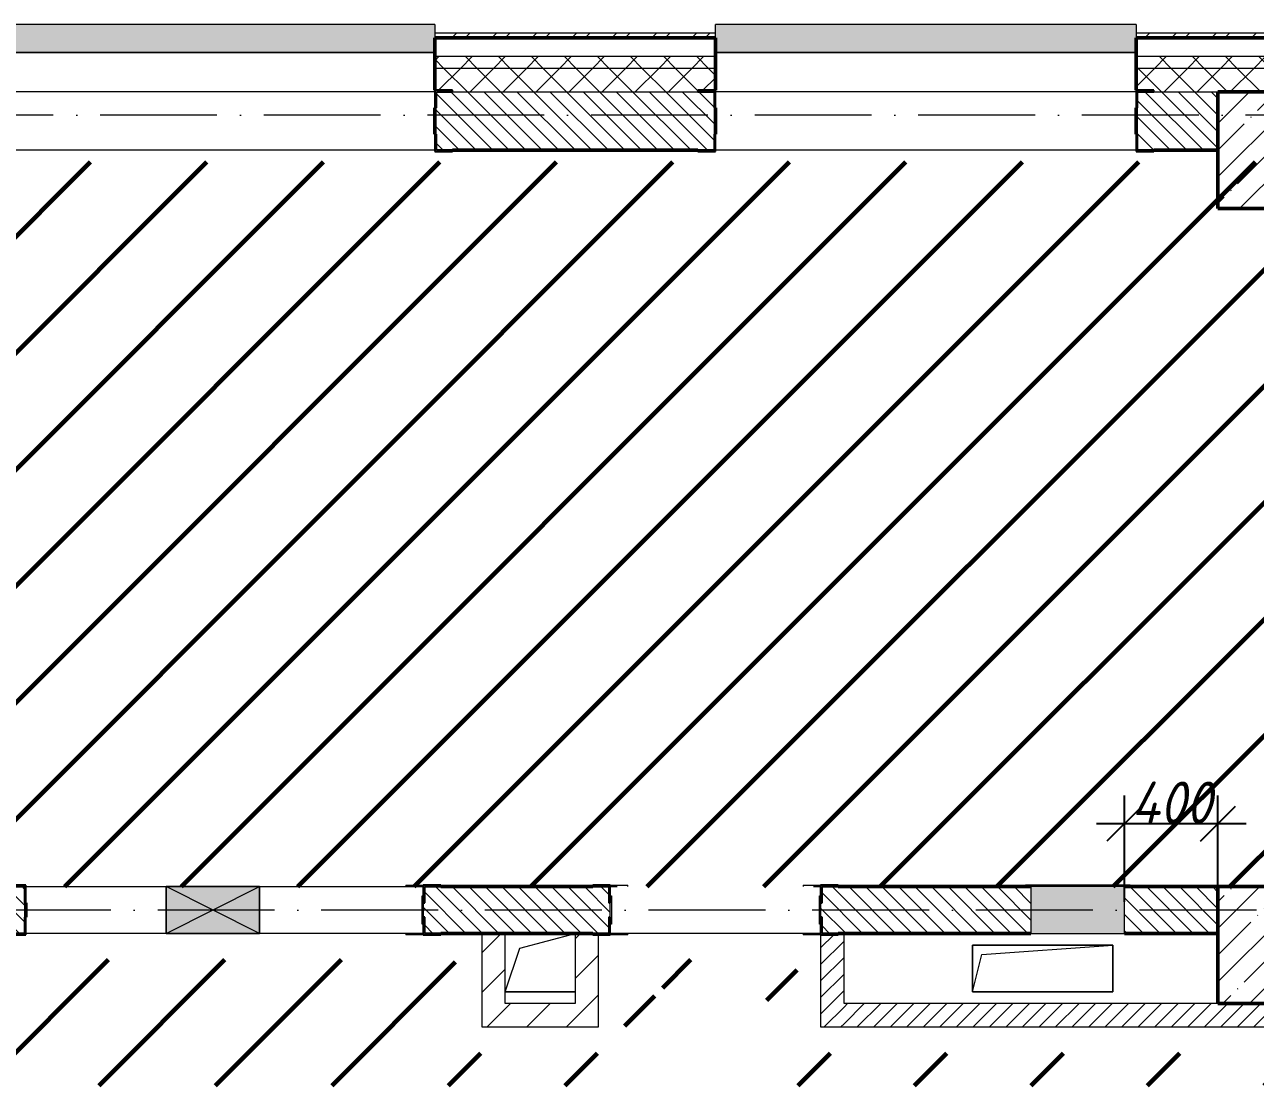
# Model space of a CAD drawing. Header units: millimetres. Extents: x -606178 to 312196, y -19338 to 632709.
# Drawn here: x -210657 to -205391, y 457025 to 461562 of the extents above; entities that cross this region are included whole.
import ezdxf

# ---------------------------------------------------------------- set-up
doc = ezdxf.new("R2010")
doc.units = ezdxf.units.MM
doc.linetypes.add('50_200_ШТРИХ_1Т_ш5_п1_п1_', pattern=[700, 500, -100, 0, -100])
for name, color, linetype, lineweight in [('6.4.1) Окр пт с инж. ПТ2.16', 3, 'Continuous', 60), ('A-____-____-DIMS', 7, 'Continuous', 9), ('A-DETL-GENF-OTLN', 7, 'Continuous', 9), ('A-FLOR-____-OTLN', 7, 'Continuous', 9), ('A-GENM-____-MCUT', 7, 'Continuous', 25), ('A-GENM-____-OTLN', 7, 'Continuous', 9), ('A-GENM-____-OTLN-1', 7, 'Continuous', 25), ('A-GLAZ-____-OTLN', 7, 'Continuous', 9), ('A-WALL-____-MCUT-2', 7, 'Continuous', 50), ('A-WALL-____-MCUT-3', 7, 'Continuous', 9), ('A-WALL-____-OTLN', 7, 'Continuous', 9), ('A-WALL-____-PATT-1', 7, 'Continuous', 9), ('A-WALL-FNSH-MCUT-1', 7, 'Continuous', 9), ('I-WALL-____-OTLN', 7, 'Continuous', 9), ('S-COLS-____-MCUT', 7, 'Continuous', 50), ('S-COLS-____-OTLN', 7, 'Continuous', 9), ('S-GRID-____-OTLN-1', 7, '50_200_ШТРИХ_1Т_ш5_п1_п1_', 9)]:
    doc.layers.add(name, color=color, linetype=linetype, lineweight=lineweight)
doc.layers.add('A-GLAZ-____-OTLN-1', color=7, linetype='Continuous', lineweight=9, true_color=0xc0c0c0)
doc.styles.add('ISOCPEUR_I_10', font='isocpeui.ttf', dxfattribs={"width": 0.9, "height": 180})
doc.dimstyles.new('ISO-1_8_0_9К_СРЕДНИЙ_Кладочные_3', dxfattribs={"dimscale": 304.8, "dimtxt": 179.276612, "dimasz": 0.492126, "dimexe": 0.393701, "dimexo": 0, "dimgap": 0, "dimtad": 1, "dimdec": 3, "dimrnd": 0.001, "dimdsep": 46, "dimtxsty": 'ISOCPEUR_I_10', "dimblk1": 'OBLIQUE', "dimblk2": 'OBLIQUE', "dimsah": 1, "dimcen": 0.09, "dimdle": 0.393701, "dimazin": 0, "dimtfac": 1, "dimtdec": 4, "dimtix": 1, "dimtmove": 0, "dimatfit": 3, "dimfxl": 1, "dimtvp": 1, "dimtolj": 1, "dimtzin": 0, "dimarcsym": 2})
pattern_1 = [(45, (-264901.3, 451794.26), (-70.71068, 70.71068), []), (135, (-264901.3, 451794.26), (-70.71068, -70.71068), [])]
pattern_2 = [(45, (-264901.3, 451794.26), (-35.35534, 35.35534), [])]
pattern_3 = [(135, (-264901.3, 451794.26), (-35.35534, -35.35534), [])]
pattern_4 = [(45, (-264901.3, 451794.26), (-84.85281, 84.85281), [])]

# ---------------------------------------------------------------- blocks, each defined once
blk = doc.blocks.new('BSC_Колонна _Прямоугольная - 500х500-V54-АР1_План отверстий 2 этажа в осях 1-64_А-ГГ')
at = {"layer": 'S-COLS-____-OTLN'}
h = blk.add_hatch(dxfattribs=at)
h.set_pattern_fill('FP_83', color=256, style=0, pattern_type=2)
h.set_pattern_definition([(45, (-59600, -5831.04), (-114.04925, 114.04925), []), (45, (-59485.95, -5831.04), (-114.04925, 114.04925), [201.613, -40.323, 3.353, -36.97])])
h.paths.add_polyline_path([(-250, -250), (250, -250), (250, 250), (-250, 250)], flags=0)
at = {"layer": 'S-COLS-____-MCUT'}
for p, q in [((250, 250), (-250, 250)), ((-250, 250), (-250, -250)), ((250, -250), (250, 250)), ((-250, -250), (250, -250))]:
    blk.add_line(p, q, dxfattribs=at)
blk = doc.blocks.new('BSC_Колонна _Прямоугольная - 500х500-V116-АР1_План отверстий 2 этажа в осях 1-64_А-ГГ')
at = {"layer": 'S-COLS-____-OTLN'}
h = blk.add_hatch(dxfattribs=at)
h.set_pattern_fill('FP_145', color=256, style=0, pattern_type=2)
h.set_pattern_definition([(45, (-59600, -9231.04), (-114.04925, 114.04925), []), (45, (-59485.95, -9231.04), (-114.04925, 114.04925), [201.613, -40.323, 3.353, -36.97])])
h.paths.add_polyline_path([(-250, -250), (250, -250), (250, 250), (-250, 250), (-250, 104.8)], flags=0)
at = {"layer": 'S-COLS-____-MCUT'}
for p, q in [((250, 250), (-250, 250)), ((-250, 250), (-250, -250)), ((250, -250), (250, 250)), ((-250, -250), (250, -250))]:
    blk.add_line(p, q, dxfattribs=at)
blk = doc.blocks.new('Фахверк_СКБ_Уголок - 250_2700-27497298-АР1_План отверстий 2 этажа в осях 1-64_А-ГГ')
at = {"layer": 'A-GENM-____-MCUT'}
for p, q in [((200, 181), (125, 181)), ((125, 181), (125, 106)), ((131, 106), (131, 175)), ((131, 175), (200, 175)), ((200, 175), (200, 181)), ((125, 106), (131, 106)), ((131, -6), (125, -6)), ((125, -6), (125, -81)), ((131, -75), (131, -6)), ((125, -81), (200, -81)), ((200, -75), (131, -75)), ((200, -81), (200, -75))]:
    blk.add_line(p, q, dxfattribs=at)
blk = doc.blocks.new('АР_Перемычка - АР_Перемычка-28357691-АР1_План отверстий 2 этажа в осях 1-64_А-ГГ')
at = {"layer": 'A-GENM-____-OTLN'}
blk.add_line((-250, -100), (-243, -100), dxfattribs=at)
blk = doc.blocks.new('Фахверк_СКБ_Уголок - 200_3960-28268576-АР1_План отверстий 2 этажа в осях 1-64_А-ГГ')
at = {"layer": 'A-GENM-____-MCUT'}
for p, q in [((200, 156), (125, 156)), ((125, 156), (125, 81)), ((131, 81), (131, 150)), ((131, 150), (200, 150)), ((200, 150), (200, 156)), ((125, 81), (131, 81)), ((131, 19), (125, 19)), ((125, 19), (125, -56)), ((131, -50), (131, 19)), ((200, -50), (131, -50)), ((200, -56), (200, -50)), ((125, -56), (200, -56))]:
    blk.add_line(p, q, dxfattribs=at)
blk = doc.blocks.new('154_Стойка_СКБ_Уголок - СМ-2480_200-28346303-АР1_План отверстий 2 этажа в осях 1-64_А-ГГ')
at = {"layer": 'A-GENM-____-MCUT'}
for p, q in [((125, 156), (125, 81)), ((200, 156), (125, 156)), ((131, 81), (131, 150)), ((131, 150), (200, 150)), ((200, 150), (200, 156)), ((125, 81), (131, 81)), ((131, 19), (125, 19)), ((125, 19), (125, -56)), ((131, -50), (131, 19)), ((200, -50), (131, -50)), ((200, -56), (200, -50)), ((125, -56), (200, -56))]:
    blk.add_line(p, q, dxfattribs=at)
blk = doc.blocks.new('Стойка_Влож_Полоса боковая - Полоса-28213942-АР1_План отверстий 2 этажа в осях 1-64_А-ГГ')
at = {"layer": 'A-GENM-____-OTLN'}
for p, q in [((-5, 60), (0, 60)), ((-5, -60), (-5, 60)), ((0, 31), (0, -31)), ((0, -60), (-5, -60))]:
    blk.add_line(p, q, dxfattribs=at)
blk = doc.blocks.new('Стойка_Влож_Уголок_Опорный - Уголок-28213941-АР1_План отверстий 2 этажа в осях 1-64_А-ГГ')
at = {"layer": 'A-GENM-____-OTLN'}
for p, q in [((-212, -6), (-212, 0)), ((0, 0), (0, -6)), ((-212, -75), (-212, -6)), ((-212, -6), (-206, -6)), ((-6, -6), (0, -6)), ((0, -6), (0, -75)), ((-212, -75), (-206, -75)), ((-6, -75), (0, -75))]:
    blk.add_line(p, q, dxfattribs=at)
blk = doc.blocks.new('AR_Отверстие Ниша - Лючок-32403954-АР1_План отверстий 2 этажа в осях 1-64_А-ГГ')
at = {"layer": 'A-GLAZ-____-OTLN'}
blk.add_hatch(color=256, dxfattribs=at).paths.add_polyline_path([(-200, 100), (-200, -100), (200, -100), (200, 100)], flags=0)
for p, q in [((200, 100), (-200, 100)), ((-200, 100), (-200, -100)), ((200, -100), (200, 100)), ((-200, -100), (200, -100))]:
    blk.add_line(p, q, dxfattribs=at)
blk = doc.blocks.new('Л_Общий_Лючок - Лючок-29677405-АР1_План отверстий 2 этажа в осях 1-64_А-ГГ')
at = {"layer": 'A-GLAZ-____-OTLN-1'}
blk.add_hatch(color=256, dxfattribs=at).paths.add_polyline_path([(400, 0), (424, 0), (424, 6), (-24, 6), (-24, 0), (0, 0)], flags=0)
at = {"layer": 'A-GLAZ-____-OTLN'}
for p, q in [((424, 6), (-24, 6)), ((-24, 6), (-24, 0)), ((424, 6), (424, 0))]:
    blk.add_line(p, q, dxfattribs=at)
blk = doc.blocks.new('AR_Отверстие прямоугольное _в плите_ - AR_Отверстие прямоугольное _в плите_-30459197-АР1_План отверстий 2 этажа в осях 1-64_А-ГГ')
at = {"layer": 'A-GENM-____-OTLN'}
for p, q in [((300, 100), (-300, 100)), ((-300, 100), (-300, -100)), ((-300, -100), (-260, 60)), ((-260, 60), (300, 100)), ((300, -100), (300, 100)), ((-300, -100), (300, -100))]:
    blk.add_line(p, q, dxfattribs=at)
blk = doc.blocks.new('AR_Отверстие прямоугольное _в плите_ - AR_Отверстие прямоугольное _в плите_-V183-АР1_План отверстий 2 этажа в осях 1-64_А-ГГ')
at = {"layer": 'A-GENM-____-OTLN'}
for p, q in [((-87.5, 62.5), (150, 125)), ((-150, -125), (-87.5, 62.5)), ((-150, -125), (150, -125))]:
    blk.add_line(p, q, dxfattribs=at)
blk = doc.blocks.new('Отлив_СКБ - Отлив витража_120_НВФ-31885689-АР1_План отверстий 2 этажа в осях 1-64_А-ГГ')
at = {"layer": 'A-GLAZ-____-OTLN-1'}
for points in [[(1800, 2), (1800, 120), (0, 120), (0, 2), (1103.1, 2)], [(1103.1, 0), (1800, 0), (1800, 2), (0, 2), (0, 0)]]:
    blk.add_hatch(color=256, dxfattribs=at).paths.add_polyline_path(points, flags=0)
at = {"layer": 'A-GLAZ-____-OTLN'}
for p, q in [((0, 83), (0, 120)), ((1800, 120), (0, 120)), ((1800, 120), (1800, 83)), ((0, 2), (1800, 2)), ((1800, 0), (0, 0))]:
    blk.add_line(p, q, dxfattribs=at)
blk = doc.blocks.new('AR_Отверстие прямоугольное _в стене__БезПР - AR_Отверстие прямоугольное _в стене__БезПР-36428632-АР1_План отверстий 2 этажа в осях 1-64_А-ГГ')
at = {"layer": 'A-GLAZ-____-OTLN'}
blk.add_hatch(color=256, dxfattribs=at).paths.add_polyline_path([(-200, -100), (200, -100), (200, 100), (-200, 100)], flags=0)
at = {"layer": 'A-DETL-GENF-OTLN'}
for p, q in [((-200, -100), (-200, 100)), ((-200, 100), (200, 100)), ((200, 100), (-200, -100)), ((-200, 100), (200, -100)), ((200, 100), (-200, 100)), ((-200, 100), (-200, -100)), ((200, 100), (200, -100)), ((200, -100), (200, 100)), ((200, -100), (-200, -100)), ((-200, -100), (200, -100))]:
    blk.add_line(p, q, dxfattribs=at)
at = {"layer": 'A-GLAZ-____-OTLN'}
blk.add_line((200, 100), (-200, 100), dxfattribs=at)
blk = doc.blocks.new('_Oblique')
at = {"color": 0, "linetype": 'ByBlock', "lineweight": -2}
blk.add_line((-0.5, -0.5), (0.5, 0.5), dxfattribs=at)
blk = doc.blocks.new('*D4592')
at = {"layer": 'A-____-____-DIMS', "color": 0, "lineweight": -2, "transparency": 16777216}
for p, q in [((-205951.3, 457809.9), (-205951.3, 458264.7)), ((-205551.3, 457875.3), (-205551.3, 458264.7)), ((-206071.3, 458144.7), (-205431.3, 458144.7))]:
    blk.add_line(p, q, dxfattribs=at)
at = {"layer": 'Defpoints', "color": 0, "transparency": 16777216}
for p in [(-205551.3, 458144.7), (-205551.3, 457875.3), (-205951.3, 457809.9)]:
    blk.add_point(p, dxfattribs=at)
at = {"layer": 'A-____-____-DIMS', "color": 0, "lineweight": -2, "transparency": 16777216, "xscale": 150, "yscale": 150, "zscale": 150, "rotation": 180}
blk.add_blockref('_Oblique', (-205951.3, 458144.7), dxfattribs=at)
at = {"layer": 'A-____-____-DIMS', "color": 0, "lineweight": -2, "transparency": 16777216, "xscale": 150, "yscale": 150, "zscale": 150}
blk.add_blockref('_Oblique', (-205551.3, 458144.7), dxfattribs=at)
at = {"layer": 'A-____-____-DIMS', "color": 0, "transparency": 16777216, "insert": (-205751.3, 458234.7), "char_height": 180, "width": 426.127, "attachment_point": 5, "style": 'ISOCPEUR_I_10'}
blk.add_mtext('\\A1;400', dxfattribs=at)

msp = doc.modelspace()

# ---------------------------------------------------------------- hatches: boundary and pattern name
at = {"layer": '6.4.1) Окр пт с инж. ПТ2.16'}
h = msp.add_hatch(dxfattribs=at)
h.set_pattern_fill('ANSI31', color=256, scale=111)
h.paths.add_polyline_path([(-226051.3011, 460975.3011), (-175901.3011, 460975.3011), (-175901.3011, 457875.3011), (-226051.3011, 457875.3011)])
h = msp.add_hatch(dxfattribs=at)
h.set_pattern_fill('ANSI31', color=256, scale=111)
h.paths.add_polyline_path([(-190113.3011, 457563.3011), (-192389.3011, 457563.3011), (-192389.3011, 457263.3011), (-192939.3011, 457263.3011), (-192939.3011, 457025.3011), (-190113.3011, 457025.3011)])
h.paths.add_polyline_path([(-199711.3011, 457563.3011), (-201931.3011, 457563.3011), (-201931.3011, 457163.3011), (-207351.3011, 457163.3011), (-207351.3011, 457563.3011), (-208089.3011, 457563.3011), (-208089.3011, 457163.3011), (-208813.3011, 457163.3011), (-208813.3011, 457563.3011), (-210939.3011, 457563.3011), (-210939.3011, 457163.3011), (-213039.3011, 457163.3011), (-213039.3011, 457025.3011), (-207961.3011, 457025.3011), (-207961.3011, 457442.6987), (-207481.3011, 457442.6987), (-207481.3011, 457025.3011), (-199711.3011, 457025.3011)])
h.paths.add_polyline_path([(-194951.3011, 457563.3011), (-195951.3011, 457563.3011), (-195951.3011, 457025.3011), (-194951.3011, 457025.3011)])
h.paths.add_polyline_path([(-217301.3011, 457865.3011), (-218767.83, 457694.3011, -1), (-218767.83, 457644.3011), (-217853.596, 457025.3011), (-217301.3011, 457025.3011)])
at = {"layer": 'A-WALL-____-PATT-1'}
h = msp.add_hatch(dxfattribs=at)
h.set_pattern_fill('FP_3', color=256, style=0, pattern_type=2)
h.set_pattern_definition([(45, (-264901.3, 451794.26), (-85.53659, 85.53659), []), (45, (-264844.28, 451794.26), (-85.53659, 85.53659), [])])
h.paths.add_polyline_path([(-193036.3011, 461505.3011), (-193036.3011, 461525.3011), (-196901.3011, 461525.3011), (-196901.3011, 461505.3011), (-194216.4192, 461505.3011)], flags=0)
h.paths.add_polyline_path([(-198701.3011, 461505.3011), (-198701.3011, 461525.3011), (-199901.3011, 461525.3011), (-199901.3011, 461505.3011), (-199518.812, 461505.3011)], flags=0)
h.paths.add_polyline_path([(-201701.3011, 461505.3011), (-201701.3011, 461525.3011), (-202901.3011, 461525.3011), (-202901.3011, 461505.3011), (-202170.0085, 461505.3011)], flags=0)
h.paths.add_polyline_path([(-205704.937, 461505.3011), (-204701.3011, 461505.3011), (-204701.3011, 461525.3011), (-205901.3011, 461525.3011), (-205901.3011, 461505.3011)], flags=0)
h.paths.add_polyline_path([(-208356.1335, 461505.3011), (-207701.3011, 461505.3011), (-207701.3011, 461525.3011), (-208901.3011, 461525.3011), (-208901.3011, 461505.3011)], flags=0)
h.paths.add_polyline_path([(-210701.3011, 461505.3011), (-210701.3011, 461525.3011), (-211901.3011, 461525.3011), (-211901.3011, 461505.3011), (-211891.062, 461505.3011)], flags=0)
h.paths.add_polyline_path([(-213701.3011, 461505.3011), (-213701.3011, 461525.3011), (-214901.3011, 461525.3011), (-214901.3011, 461505.3011), (-214542.2585, 461505.3011)], flags=0)
h.paths.add_polyline_path([(-219701.3011, 461505.3011), (-219701.3011, 461525.3011), (-220901.3011, 461525.3011), (-220901.3011, 461505.3011), (-220728.3835, 461505.3011)], flags=0)
h.paths.add_polyline_path([(-217901.3011, 461505.3011), (-216701.3011, 461505.3011), (-216701.3011, 461525.3011), (-217901.3011, 461525.3011)], flags=0)
h.paths.add_polyline_path([(-223901.3011, 461505.3011), (-222701.3011, 461505.3011), (-222701.3011, 461525.3011), (-223901.3011, 461525.3011)], flags=0)
h.paths.add_polyline_path([(-226566.3011, 461505.3011), (-225701.3011, 461505.3011), (-225701.3011, 461525.3011), (-226566.3011, 461525.3011)], flags=0)
h = msp.add_hatch(dxfattribs=at)
h.set_pattern_fill('FP_1', color=256, style=0, pattern_type=2)
h.set_pattern_definition(pattern_1)
h.paths.add_polyline_path([(-190551.3011, 461375.3011), (-190551.3011, 461425.3011), (-196901.3011, 461425.3011), (-196901.3011, 461375.3011), (-190681.4906, 461375.3011)], flags=0)
h.paths.add_polyline_path([(-199518.812, 461375.3011), (-198701.3011, 461375.3011), (-198701.3011, 461425.3011), (-199901.3011, 461425.3011), (-199901.3011, 461375.3011)], flags=0)
h.paths.add_polyline_path([(-201701.3011, 461375.3011), (-201701.3011, 461425.3011), (-202901.3011, 461425.3011), (-202901.3011, 461375.3011), (-202170.0085, 461375.3011)], flags=0)
h.paths.add_polyline_path([(-204701.3011, 461375.3011), (-204701.3011, 461425.3011), (-205901.3011, 461425.3011), (-205901.3011, 461375.3011), (-204821.2049, 461375.3011)], flags=0)
h.paths.add_polyline_path([(-207701.3011, 461375.3011), (-207701.3011, 461425.3011), (-208901.3011, 461425.3011), (-208901.3011, 461375.3011), (-208356.1335, 461375.3011)], flags=0)
h.paths.add_polyline_path([(-211901.3011, 461375.3011), (-210701.3011, 461375.3011), (-210701.3011, 461425.3011), (-211901.3011, 461425.3011)], flags=0)
h.paths.add_polyline_path([(-214901.3011, 461375.3011), (-213701.3011, 461375.3011), (-213701.3011, 461425.3011), (-214901.3011, 461425.3011)], flags=0)
h.paths.add_polyline_path([(-217193.4549, 461375.3011), (-216701.3011, 461375.3011), (-216701.3011, 461425.3011), (-217901.3011, 461425.3011), (-217901.3011, 461375.3011)], flags=0)
h.paths.add_polyline_path([(-219701.3011, 461375.3011), (-219701.3011, 461425.3011), (-220901.3011, 461425.3011), (-220901.3011, 461375.3011), (-220728.3835, 461375.3011)], flags=0)
h.paths.add_polyline_path([(-222701.3011, 461375.3011), (-222701.3011, 461425.3011), (-223901.3011, 461425.3011), (-223901.3011, 461375.3011), (-223379.5799, 461375.3011)], flags=0)
h.paths.add_polyline_path([(-227101.3011, 461375.3011), (-225701.3011, 461375.3011), (-225701.3011, 461425.3011), (-227101.3011, 461425.3011)], flags=0)
h.paths.add_polyline_path([(-228901.3011, 461375.3011), (-228901.3011, 461425.3011), (-230101.3011, 461425.3011), (-230101.3011, 461375.3011), (-229565.7049, 461375.3011)], flags=0)
h.paths.add_polyline_path([(-237901.3011, 461375.3011), (-237901.3011, 461425.3011), (-241071.3011, 461425.3011), (-241071.3011, 461375.3011), (-240170.4906, 461375.3011)], flags=0)
h = msp.add_hatch(dxfattribs=at)
h.set_pattern_fill('FP_1', color=256, style=0, pattern_type=2)
h.set_pattern_definition(pattern_1)
h.paths.add_polyline_path([(-190551.3011, 461275.3011), (-190551.3011, 461375.3011), (-196901.3011, 461375.3011), (-196901.3011, 461281.3011), (-196826.3011, 461281.3011), (-196826.3011, 461275.3011), (-190681.4906, 461275.3011)], flags=0)
h.paths.add_polyline_path([(-199518.812, 461275.3011), (-198776.3011, 461275.3011), (-198776.3011, 461281.3011), (-198701.3011, 461281.3011), (-198701.3011, 461375.3011), (-199901.3011, 461375.3011), (-199901.3011, 461281.3011), (-199826.3011, 461281.3011), (-199826.3011, 461275.3011)], flags=0)
h.paths.add_polyline_path([(-201776.3011, 461275.3011), (-201776.3011, 461281.3011), (-201701.3011, 461281.3011), (-201701.3011, 461375.3011), (-202901.3011, 461375.3011), (-202901.3011, 461281.3011), (-202826.3011, 461281.3011), (-202826.3011, 461275.3011), (-202051.3011, 461275.3011)], flags=0)
h.paths.add_polyline_path([(-205551.3011, 461275.3011), (-204776.3011, 461275.3011), (-204776.3011, 461281.3011), (-204701.3011, 461281.3011), (-204701.3011, 461375.3011), (-205901.3011, 461375.3011), (-205901.3011, 461281.3011), (-205826.3011, 461281.3011), (-205826.3011, 461275.3011), (-205704.937, 461275.3011)], flags=0)
h.paths.add_polyline_path([(-208356.1335, 461275.3011), (-207776.3011, 461275.3011), (-207776.3011, 461281.3011), (-207701.3011, 461281.3011), (-207701.3011, 461375.3011), (-208901.3011, 461375.3011), (-208901.3011, 461281.3011), (-208826.3011, 461281.3011), (-208826.3011, 461275.3011)], flags=0)
h.paths.add_polyline_path([(-211051.3011, 461275.3011), (-210776.3011, 461275.3011), (-210776.3011, 461281.3011), (-210701.3011, 461281.3011), (-210701.3011, 461375.3011), (-211901.3011, 461375.3011), (-211901.3011, 461281.3011), (-211826.3011, 461281.3011), (-211826.3011, 461275.3011), (-211551.3011, 461275.3011)], flags=0)
h.paths.add_polyline_path([(-214051.3011, 461275.3011), (-213776.3011, 461275.3011), (-213776.3011, 461281.3011), (-213701.3011, 461281.3011), (-213701.3011, 461375.3011), (-214901.3011, 461375.3011), (-214901.3011, 461281.3011), (-214826.3011, 461281.3011), (-214826.3011, 461275.3011), (-214542.2585, 461275.3011)], flags=0)
h.paths.add_polyline_path([(-216776.3011, 461275.3011), (-216776.3011, 461281.3011), (-216701.3011, 461281.3011), (-216701.3011, 461375.3011), (-217901.3011, 461375.3011), (-217901.3011, 461281.3011), (-217826.3011, 461281.3011), (-217826.3011, 461275.3011), (-217193.4549, 461275.3011)], flags=0)
h.paths.add_polyline_path([(-219776.3011, 461275.3011), (-219776.3011, 461281.3011), (-219701.3011, 461281.3011), (-219701.3011, 461375.3011), (-220901.3011, 461375.3011), (-220901.3011, 461281.3011), (-220826.3011, 461281.3011), (-220826.3011, 461275.3011), (-220051.3011, 461275.3011)], flags=0)
h.paths.add_polyline_path([(-223826.3011, 461275.3011), (-222776.3011, 461275.3011), (-222776.3011, 461281.3011), (-222701.3011, 461281.3011), (-222701.3011, 461375.3011), (-223901.3011, 461375.3011), (-223901.3011, 461281.3011), (-223826.3011, 461281.3011)], flags=0)
h.paths.add_polyline_path([(-226051.3011, 461275.3011), (-225776.3011, 461275.3011), (-225776.3011, 461281.3011), (-225701.3011, 461281.3011), (-225701.3011, 461375.3011), (-227101.3011, 461375.3011), (-227101.3011, 461275.3011), (-226601.3011, 461275.3011)], flags=0)
h.paths.add_polyline_path([(-229565.7049, 461275.3011), (-228976.3011, 461275.3011), (-228976.3011, 461281.3011), (-228901.3011, 461281.3011), (-228901.3011, 461375.3011), (-230101.3011, 461375.3011), (-230101.3011, 461275.3011), (-229601.3011, 461275.3011)], flags=0)
h.paths.add_polyline_path([(-237976.3011, 461275.3011), (-237976.3011, 461281.3011), (-237901.3011, 461281.3011), (-237901.3011, 461375.3011), (-241071.3011, 461375.3011), (-241071.3011, 461275.3011), (-238601.3011, 461275.3011)], flags=0)
h = msp.add_hatch(dxfattribs=at)
h.set_pattern_fill('FP_6', color=256, style=0, pattern_type=2)
h.set_pattern_definition(pattern_3)
h.paths.add_polyline_path([(-205895.3011, 461025.3011), (-205551.3011, 461025.3011), (-205551.3011, 461275.3011), (-205895.3011, 461275.3011), (-205895.3011, 461206.3011), (-205901.3011, 461206.3011), (-205901.3011, 461094.3011), (-205895.3011, 461094.3011), (-205895.3011, 461029.5868)], flags=0)
h.paths.add_polyline_path([(-208356.1335, 461025.3011), (-207707.3011, 461025.3011), (-207707.3011, 461094.3011), (-207701.3011, 461094.3011), (-207701.3011, 461206.3011), (-207707.3011, 461206.3011), (-207707.3011, 461275.3011), (-208895.3011, 461275.3011), (-208895.3011, 461206.3011), (-208901.3011, 461206.3011), (-208901.3011, 461094.3011), (-208895.3011, 461094.3011), (-208895.3011, 461025.3011), (-208826.3011, 461025.3011)], flags=0)
h.paths.add_polyline_path([(-210707.3011, 461025.3011), (-210707.3011, 461094.3011), (-210701.3011, 461094.3011), (-210701.3011, 461206.3011), (-210707.3011, 461206.3011), (-210707.3011, 461275.3011), (-211051.3011, 461275.3011), (-211051.3011, 461025.3011), (-210776.3011, 461025.3011)], flags=0)
h = msp.add_hatch(dxfattribs=at)
h.set_pattern_fill('FP_6', color=256, style=0, pattern_type=2)
h.set_pattern_definition(pattern_3)
h.paths.add_polyline_path([(-205551.3011, 457675.3011), (-205551.3011, 457875.3011), (-205951.3011, 457875.3011), (-205951.3011, 457675.3011)], flags=0)
h.paths.add_polyline_path([(-208945.3011, 457675.3011), (-208157.3011, 457675.3011), (-208157.3011, 457744.3011), (-208151.3011, 457744.3011), (-208151.3011, 457806.3011), (-208157.3011, 457806.3011), (-208157.3011, 457875.3011), (-208945.3011, 457875.3011), (-208945.3011, 457806.3011), (-208951.3011, 457806.3011), (-208951.3011, 457744.3011), (-208945.3011, 457744.3011), (-208945.3011, 457715.3011)], flags=0)
h.paths.add_polyline_path([(-207245.3011, 457675.3011), (-206351.3011, 457675.3011), (-206351.3011, 457875.3011), (-207245.3011, 457875.3011), (-207245.3011, 457806.3011), (-207251.3011, 457806.3011), (-207251.3011, 457744.3011), (-207245.3011, 457744.3011), (-207245.3011, 457676.007)], flags=0)
h.paths.add_polyline_path([(-210726.3011, 457675.3011), (-210657.3011, 457675.3011), (-210657.3011, 457744.3011), (-210651.3011, 457744.3011), (-210651.3011, 457806.3011), (-210657.3011, 457806.3011), (-210657.3011, 457875.3011), (-211051.3011, 457875.3011), (-211051.3011, 457675.3011)], flags=0)
h = msp.add_hatch(dxfattribs=at)
h.set_pattern_fill('FP_4', color=256, style=0, pattern_type=2)
h.set_pattern_definition(pattern_4)
h.paths.add_polyline_path([(-208601.3011, 457375.3011), (-208601.3011, 457675.3011), (-208701.3011, 457675.3011), (-208701.3011, 457375.3011)], flags=0)
h = msp.add_hatch(dxfattribs=at)
h.set_pattern_fill('FP_4', color=256, style=0, pattern_type=2)
h.set_pattern_definition(pattern_4)
h.paths.add_polyline_path([(-208301.3011, 457375.3011), (-208201.3011, 457375.3011), (-208201.3011, 457669.3011), (-208226.3011, 457669.3011), (-208226.3011, 457675.3011), (-208301.3011, 457675.3011), (-208301.3011, 457669.3011)], flags=0)
h = msp.add_hatch(dxfattribs=at)
h.set_pattern_fill('FP_5', color=256, style=0, pattern_type=2)
h.set_pattern_definition(pattern_2)
h.paths.add_polyline_path([(-207151.3011, 457275.3011), (-207151.3011, 457675.3011), (-207176.3011, 457675.3011), (-207176.3011, 457669.3011), (-207251.3011, 457669.3011), (-207251.3011, 457275.3011)], flags=0)
h = msp.add_hatch(dxfattribs=at)
h.set_pattern_fill('FP_4', color=256, style=0, pattern_type=2)
h.set_pattern_definition(pattern_4)
h.paths.add_polyline_path([(-208701.3011, 457275.3011), (-208201.3011, 457275.3011), (-208201.3011, 457375.3011), (-208701.3011, 457375.3011)], flags=0)
h = msp.add_hatch(dxfattribs=at)
h.set_pattern_fill('FP_5', color=256, style=0, pattern_type=2)
h.set_pattern_definition(pattern_2)
h.paths.add_polyline_path([(-207151.3011, 457275.3011), (-205051.3011, 457275.3011), (-205051.3011, 457375.3011), (-207151.3011, 457375.3011)], flags=0)

# ---------------------------------------------------------------- linework, layer by layer
at = {"layer": 'A-FLOR-____-OTLN'}
for p, q in [((-206601.3011, 457625.3011), (-206001.3011, 457625.3011)), ((-206601.3011, 457425.3011), (-206601.3011, 457625.3011)), ((-206001.3011, 457625.3011), (-206001.3011, 457425.3011)), ((-208301.3011, 457425.3011), (-208601.3011, 457425.3011)), ((-206001.3011, 457425.3011), (-206601.3011, 457425.3011))]:
    msp.add_line(p, q, dxfattribs=at)
at = {"layer": 'A-WALL-____-MCUT-2'}
for p, q in [((-207701.3011, 461505.3011), (-208901.3011, 461505.3011)), ((-208901.3011, 461505.3011), (-208901.3011, 461281.3011)), ((-207701.3011, 461281.3011), (-207701.3011, 461505.3011)), ((-204701.3011, 461505.3011), (-205901.3011, 461505.3011)), ((-205901.3011, 461505.3011), (-205901.3011, 461281.3011)), ((-208901.3011, 461206.3011), (-208901.3011, 461094.3011)), ((-207701.3011, 461094.3011), (-207701.3011, 461206.3011)), ((-205901.3011, 461206.3011), (-205901.3011, 461094.3011)), ((-208826.3011, 461025.3011), (-207776.3011, 461025.3011)), ((-205826.3011, 461025.3011), (-205551.3011, 461025.3011)), ((-208226.3011, 457875.3011), (-208876.3011, 457875.3011)), ((-206351.3011, 457875.3011), (-207176.3011, 457875.3011)), ((-205551.3011, 457875.3011), (-205951.3011, 457875.3011)), ((-210651.3011, 457744.3011), (-210651.3011, 457806.3011)), ((-208876.3011, 457675.3011), (-208226.3011, 457675.3011)), ((-207176.3011, 457675.3011), (-206351.3011, 457675.3011)), ((-205951.3011, 457675.3011), (-205551.3011, 457675.3011))]:
    msp.add_line(p, q, dxfattribs=at)
at = {"layer": 'A-WALL-____-MCUT-3'}
for p, q in [((-207701.3011, 461425.3011), (-208901.3011, 461425.3011)), ((-204701.3011, 461425.3011), (-205901.3011, 461425.3011)), ((-207701.3011, 461375.3011), (-208901.3011, 461375.3011)), ((-204701.3011, 461375.3011), (-205901.3011, 461375.3011)), ((-208826.3011, 461275.3011), (-207776.3011, 461275.3011)), ((-205826.3011, 461275.3011), (-205551.3011, 461275.3011))]:
    msp.add_line(p, q, dxfattribs=at)
at = {"layer": 'A-WALL-____-OTLN'}
for p, q in [((-208901.3011, 461275.3011), (-210701.3011, 461275.3011)), ((-205901.3011, 461275.3011), (-207701.3011, 461275.3011)), ((-208901.3011, 461025.3011), (-210701.3011, 461025.3011)), ((-205901.3011, 461025.3011), (-207701.3011, 461025.3011))]:
    msp.add_line(p, q, dxfattribs=at)
at = {"layer": 'A-WALL-FNSH-MCUT-1'}
for p, q in [((-207701.3011, 461525.3011), (-208901.3011, 461525.3011)), ((-208901.3011, 461525.3011), (-208901.3011, 461505.3011)), ((-207701.3011, 461505.3011), (-207701.3011, 461525.3011)), ((-204701.3011, 461525.3011), (-205901.3011, 461525.3011)), ((-205901.3011, 461525.3011), (-205901.3011, 461505.3011)), ((-208701.3011, 457675.3011), (-208701.3011, 457275.3011)), ((-208601.3011, 457375.3011), (-208601.3011, 457675.3011)), ((-208301.3011, 457675.3011), (-208301.3011, 457375.3011)), ((-208201.3011, 457275.3011), (-208201.3011, 457669.3011)), ((-207251.3011, 457669.3011), (-207251.3011, 457275.3011)), ((-207151.3011, 457375.3011), (-207151.3011, 457675.3011)), ((-208301.3011, 457375.3011), (-208601.3011, 457375.3011)), ((-205551.3011, 457375.3011), (-207151.3011, 457375.3011)), ((-208701.3011, 457275.3011), (-208201.3011, 457275.3011)), ((-207251.3011, 457275.3011), (-204751.3011, 457275.3011))]:
    msp.add_line(p, q, dxfattribs=at)
at = {"layer": 'I-WALL-____-OTLN'}
for p, q in [((-210651.3011, 457875.3011), (-210051.3011, 457875.3011)), ((-209651.3011, 457875.3011), (-208951.3011, 457875.3011)), ((-208151.3011, 457875.3011), (-208121.3011, 457875.3011)), ((-207281.3011, 457875.3011), (-207251.3011, 457875.3011)), ((-210051.3011, 457675.3011), (-210651.3011, 457675.3011)), ((-208951.3011, 457675.3011), (-209651.3011, 457675.3011)), ((-207251.3011, 457675.3011), (-208151.3011, 457675.3011))]:
    msp.add_line(p, q, dxfattribs=at)
at = {"layer": 'S-GRID-____-OTLN-1'}
for p, q in [((-160826.8945, 461175.3011), (-269357.6635, 461175.3011)), ((-174582.5138, 457775.3011), (-269570.0713, 457775.3011))]:
    msp.add_line(p, q, dxfattribs=at)

# ---------------------------------------------------------------- block references
at = {"layer": 'A-GENM-____-OTLN'}
for name, p, rotation in [('Стойка_Влож_Уголок_Опорный - Уголок-28213941-АР1_План отверстий 2 этажа в осях 1-64_А-ГГ', (-208951.3011, 457669.3011), 269.9999999999995), ('Стойка_Влож_Уголок_Опорный - Уголок-28213941-АР1_План отверстий 2 этажа в осях 1-64_А-ГГ', (-208151.3011, 457881.3011), 89.99999999999955), ('Стойка_Влож_Уголок_Опорный - Уголок-28213941-АР1_План отверстий 2 этажа в осях 1-64_А-ГГ', (-207251.3011, 457669.3011), 269.9999999999995), ('Стойка_Влож_Полоса боковая - Полоса-28213942-АР1_План отверстий 2 этажа в осях 1-64_А-ГГ', (-208151.3011, 457775.3011), 180)]:
    msp.add_blockref(name, p, dxfattribs=dict(at, rotation=rotation))
for name, p in [('Стойка_Влож_Полоса боковая - Полоса-28213942-АР1_План отверстий 2 этажа в осях 1-64_А-ГГ', (-208951.3011, 457775.3011)), ('Стойка_Влож_Полоса боковая - Полоса-28213942-АР1_План отверстий 2 этажа в осях 1-64_А-ГГ', (-207251.3011, 457775.3011)), ('AR_Отверстие прямоугольное _в плите_ - AR_Отверстие прямоугольное _в плите_-V183-АР1_План отверстий 2 этажа в осях 1-64_А-ГГ', (-208451.3011, 457550.3011)), ('АР_Перемычка - АР_Перемычка-28357691-АР1_План отверстий 2 этажа в осях 1-64_А-ГГ', (-208151.3011, 457775.3011)), ('AR_Отверстие прямоугольное _в плите_ - AR_Отверстие прямоугольное _в плите_-30459197-АР1_План отверстий 2 этажа в осях 1-64_А-ГГ', (-206301.3011, 457525.3011))]:
    msp.add_blockref(name, p, dxfattribs=at)
at = {"layer": 'A-GENM-____-OTLN-1'}
for name, p in [('Фахверк_СКБ_Уголок - 250_2700-27497298-АР1_План отверстий 2 этажа в осях 1-64_А-ГГ', (-209026.3011, 461100.3011)), ('Фахверк_СКБ_Уголок - 250_2700-27497298-АР1_План отверстий 2 этажа в осях 1-64_А-ГГ', (-206026.3011, 461100.3011)), ('154_Стойка_СКБ_Уголок - СМ-2480_200-28346303-АР1_План отверстий 2 этажа в осях 1-64_А-ГГ', (-209076.3011, 457725.3011)), ('154_Стойка_СКБ_Уголок - СМ-2480_200-28346303-АР1_План отверстий 2 этажа в осях 1-64_А-ГГ', (-207376.3011, 457725.3011))]:
    msp.add_blockref(name, p, dxfattribs=at)
at = {"layer": 'A-GENM-____-OTLN-1', "rotation": 180}
for name, p in [('Фахверк_СКБ_Уголок - 250_2700-27497298-АР1_План отверстий 2 этажа в осях 1-64_А-ГГ', (-207576.3011, 461200.3011)), ('Фахверк_СКБ_Уголок - 200_3960-28268576-АР1_План отверстий 2 этажа в осях 1-64_А-ГГ', (-210526.3011, 457825.3011)), ('154_Стойка_СКБ_Уголок - СМ-2480_200-28346303-АР1_План отверстий 2 этажа в осях 1-64_А-ГГ', (-208026.3011, 457825.3011))]:
    msp.add_blockref(name, p, dxfattribs=at)
at = {"layer": 'A-GLAZ-____-OTLN'}
for name, p in [('Отлив_СКБ - Отлив витража_120_НВФ-31885689-АР1_План отверстий 2 этажа в осях 1-64_А-ГГ', (-210701.3011, 461442.3011)), ('Отлив_СКБ - Отлив витража_120_НВФ-31885689-АР1_План отверстий 2 этажа в осях 1-64_А-ГГ', (-207701.3011, 461442.3011)), ('Л_Общий_Лючок - Лючок-29677405-АР1_План отверстий 2 этажа в осях 1-64_А-ГГ', (-206351.3011, 457875.3011))]:
    msp.add_blockref(name, p, dxfattribs=at)
at = {"layer": 'A-GLAZ-____-OTLN', "rotation": 180}
for name, p in [('AR_Отверстие прямоугольное _в стене__БезПР - AR_Отверстие прямоугольное _в стене__БезПР-36428632-АР1_План отверстий 2 этажа в осях 1-64_А-ГГ', (-209851.3011, 457775.3011)), ('AR_Отверстие Ниша - Лючок-32403954-АР1_План отверстий 2 этажа в осях 1-64_А-ГГ', (-206151.3011, 457775.3011))]:
    msp.add_blockref(name, p, dxfattribs=at)
at = {"layer": 'S-COLS-____-OTLN'}
for name, p in [('BSC_Колонна _Прямоугольная - 500х500-V116-АР1_План отверстий 2 этажа в осях 1-64_А-ГГ', (-205301.3011, 461025.3011)), ('BSC_Колонна _Прямоугольная - 500х500-V54-АР1_План отверстий 2 этажа в осях 1-64_А-ГГ', (-205301.3011, 457625.3011))]:
    msp.add_blockref(name, p, dxfattribs=at)

# ---------------------------------------------------------------- dimensions: what is measured, and where the dimension line sits
at = {"layer": 'A-____-____-DIMS'}
dim = msp.add_linear_dim(base=(-205551.3011, 458144.7359), p1=(-205951.3011, 457809.8634), p2=(-205551.3011, 457875.3011), dimstyle='ISO-1_8_0_9К_СРЕДНИЙ_Кладочные_3', override={"dimpost": '<>', "dimfxl": 405.317271}, dxfattribs=at)
dim.commit()
dim.dimension.update_dxf_attribs({"geometry": '*D4592', "text_midpoint": (-205751.3011, 458234.7359)})

doc.saveas('drawing.dxf')
